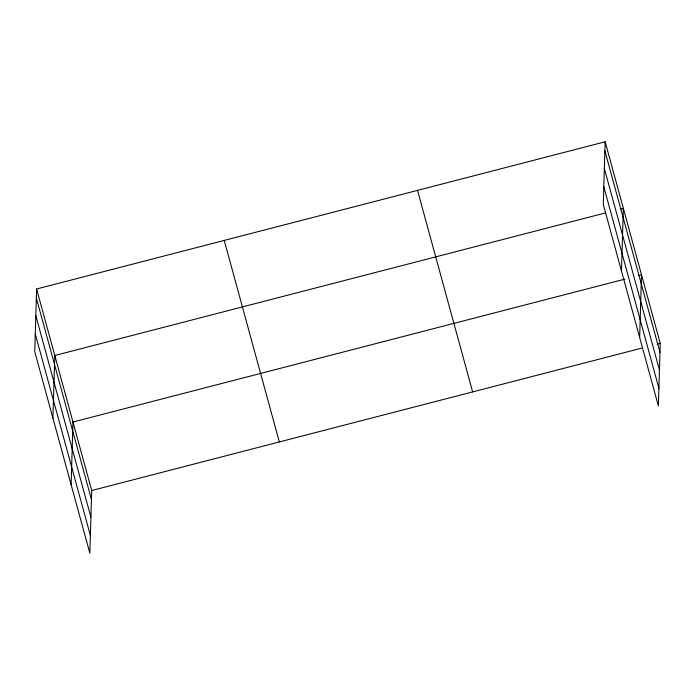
<?xml version="1.0" encoding="UTF-8"?>
<svg xmlns="http://www.w3.org/2000/svg" width="695" height="695" viewBox="0 0 695 695"><rect width="100%" height="100%" fill="white"/><g stroke="black" fill="none" stroke-linecap="round" stroke-linejoin="round"><path stroke-width="1.04" d="M36.609 288.998L34.75 351.661L89.855 553.203L91.714 490.531L36.609 288.998L605.145 141.797L660.25 343.339L658.391 406.002L603.286 204.469L605.145 141.797M52.933 418.173L54.792 355.501L605.606 212.896M71.125 484.676L72.984 422.013L624.84 279.129M621.469 270.972L623.328 208.309L620.201 209.117M639.652 337.483L641.511 274.812L638.384 275.628M91.714 490.531L642.528 347.926M657.122 344.147L660.25 343.339M604.876 150.806L659.981 352.348M604.346 168.511L659.459 370.053M603.807 186.755L658.912 388.296M417.53 190.369L472.635 391.911M224.224 240.418L279.329 441.959M36.34 297.999L91.453 499.54M35.819 315.712L90.923 517.245M35.271 333.956L90.385 535.497"/></g></svg>
